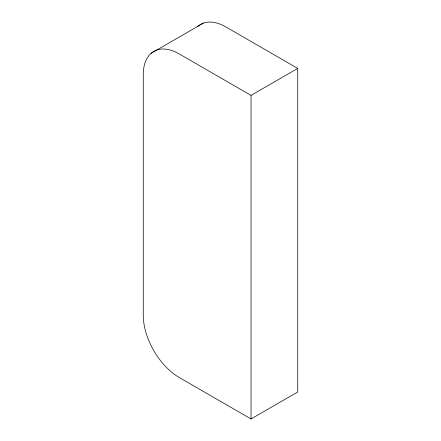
<?xml version="1.0" encoding="UTF-8"?>
<svg xmlns="http://www.w3.org/2000/svg" width="441" height="441" viewBox="0 0 441 441"><rect width="100%" height="100%" fill="white"/><g stroke="black" fill="none" stroke-linecap="round" stroke-linejoin="round"><path stroke-width="0.66" d="M151.098 53.306L203.488 23.059M251.034 95.388L297.736 68.421L297.736 391.988L251.034 418.95L179.184 377.468A50.803 29.332 60 0 1 143.264 315.243L143.264 74.645A50.803 29.332 60 0 1 179.184 53.907L251.034 95.388L251.034 418.95M297.736 68.421L225.891 26.94A50.803 29.332 60 0 0 197.8 26.344"/></g></svg>
